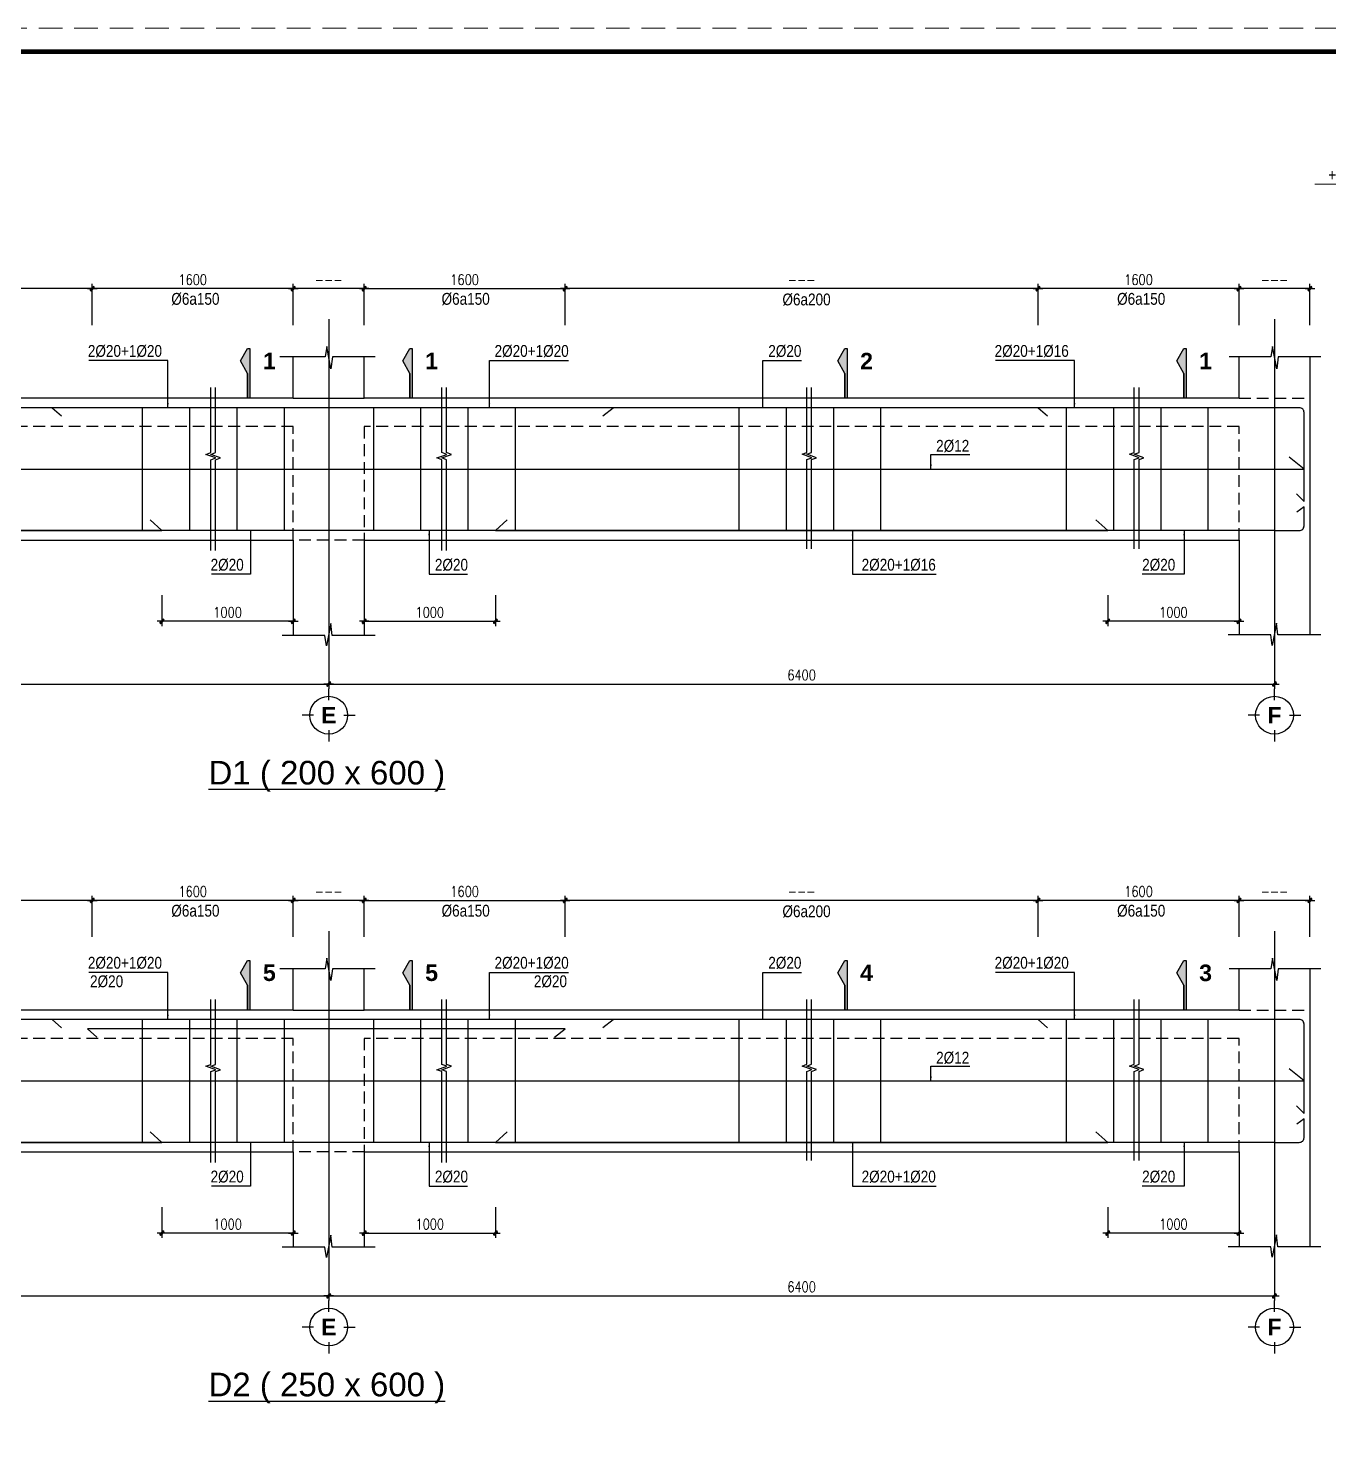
# Model space of a CAD drawing. Header units: millimetres. Extents: x 651127 to 1529722, y 768575 to 1021311.
# Drawn here: x 1468996 to 1496514, y 861241 to 890941 of the extents above; entities that cross this region are included whole.
import ezdxf
from ezdxf.enums import TextEntityAlignment as Align

# ---------------------------------------------------------------- set-up
doc = ezdxf.new("R2010")
doc.units = ezdxf.units.MM
doc.header["$LTSCALE"] = 1000
doc.header["$MEASUREMENT"] = 0
for name, pattern in [('CENTER2', [1.125, 0.75, -0.125, 0.125, -0.125]), ('DASHDOTX2', [2, 1, -0.5, 0, -0.5]), ('DASHED2', [0.375, 0.25, -0.125]), ('HIDDEN', [0.375, 0.25, -0.125]), ('HIDDEN2', [0.1875, 0.125, -0.0625])]:
    doc.linetypes.add(name, pattern=pattern)
doc.layers.get('DEFPOINTS').update_dxf_attribs({"color": 8, "lineweight": 9})
for name, color, linetype in [('1 TRUC', 8, 'DASHDOTX2'), ('CHU NN', 40, 'Continuous'), ('CHU VN', 7, 'Continuous'), ('COT DAI', 3, 'Continuous'), ('DUONG BAO', 7, 'Continuous'), ('KHUNG TEN', 7, 'Continuous'), ('KICH THUOC', 147, 'Continuous'), ('KY HIEU', 40, 'Continuous'), ('NET DUT', 143, 'HIDDEN2'), ('THEP DOC', 1, 'Continuous')]:
    doc.layers.add(name, color=color, linetype=linetype)
doc.layers.add('CHU-VN', color=7, linetype='Continuous', lineweight=5)
doc.styles.add('CHU 250', font='VNI-Helve-Condense.TTF')
doc.styles.add('CHU 350-HB', font='VNI-Helve-Bold.TTF')
doc.styles.add('CHU KT', font='romans.shx', dxfattribs={"width": 0.8})
doc.styles.add('Helve-Condense', font='VNI-Helve.TTF')
doc.styles.add('KEEC', font='VNI-Helve-Condense.TTF')
doc.styles.add('ROMANS', font='romans.shx', dxfattribs={"width": 0.8})
doc.dimstyles.new('20', dxfattribs={"dimscale": 100, "dimtxt": 2.2, "dimasz": 0.2, "dimexe": 1, "dimexo": 2, "dimgap": 0.8, "dimtad": 1, "dimdec": 0, "dimlfac": 0.2, "dimzin": 0, "dimdsep": 46, "dimtxsty": 'ROMANS', "dimblk": 'GACH1', "dimcen": 1, "dimdle": 1.5, "dimclrd": 147, "dimclre": 147, "dimclrt": 7, "dimadec": 0, "dimazin": 0, "dimtfac": 1, "dimtdec": 0, "dimtix": 1, "dimtmove": 2, "dimatfit": 3, "dimldrblk": 'DOT', "dimfxl": 1, "dimtolj": 1, "dimtzin": 0, "dimarcsym": 0})
doc.dimstyles.new('TL20', dxfattribs={"dimscale": 100, "dimtxt": 2.5, "dimasz": 1, "dimexe": 1, "dimexo": 1.5, "dimgap": 1, "dimtad": 1, "dimdec": 0, "dimlfac": 0.2, "dimzin": 0, "dimdsep": 46, "dimtxsty": 'CHU KT', "dimblk": 'ARCHTICK', "dimcen": 1.5, "dimdle": 1, "dimclrd": 256, "dimclre": 256, "dimclrt": 7, "dimadec": 0, "dimazin": 0, "dimtfac": 1, "dimtdec": 0, "dimtix": 1, "dimtmove": 2, "dimatfit": 3, "dimfxl": 1, "dimtolj": 1, "dimtzin": 0, "dimarcsym": 0})

# ---------------------------------------------------------------- blocks, each defined once
blk = doc.blocks.new('GACH1')
h = blk.add_hatch(color=256)
h.paths.add_polyline_path([(-1.1, 0), (1.1, 0), (2, 0.9, 1), (0.9, 2)])
h.paths.add_polyline_path([(-2, -0.9, 1), (-0.9, -2), (1.1, 0), (-1.1, 0)])
at = {"linetype": 'Continuous'}
h = blk.add_hatch(color=256, dxfattribs=at)
edge = h.paths.add_edge_path()
edge.add_line((-0.9, -2), (2, 0.9))
edge.add_arc((1.4, 1.4), 0.762, 315, 495)
edge.add_line((0.9, 2), (-2, -0.9))
edge.add_arc((-1.4, -1.4), 0.762, 135, 315)
for p, q in [((-5.1, 0), (5.1, 0)), ((0.9, 2), (-2, -0.9)), ((-0.9, -2), (2, 0.9))]:
    blk.add_line(p, q, dxfattribs=at)
for centre, start, end in [((1.4, 1.4), 315, 135), ((-1.4, -1.4), 135, 315)]:
    blk.add_arc(centre, 0.762, start, end, dxfattribs=at)
blk = doc.blocks.new('*D728')
at = {"layer": 'DEFPOINTS', "color": 0}
for p in [(1475356, 878236), (1456098, 878093), (1475356, 877064)]:
    blk.add_point(p, dxfattribs=at)
at = {"layer": 'KICH THUOC', "color": 147, "lineweight": -2}
for p, q in [((1475356, 878036), (1475356, 876964)), ((1456098, 877893), (1456098, 876964)), ((1456118, 877064), (1475336, 877064))]:
    blk.add_line(p, q, dxfattribs=at)
at = {"layer": 'KICH THUOC', "color": 147, "lineweight": -2, "xscale": 20, "yscale": 20, "zscale": 20, "rotation": 180}
blk.add_blockref('GACH1', (1456098, 877064), dxfattribs=at)
at = {"layer": 'KICH THUOC', "color": 147, "lineweight": -2, "xscale": 20, "yscale": 20, "zscale": 20}
blk.add_blockref('GACH1', (1475356, 877064), dxfattribs=at)
at = {"layer": 'KICH THUOC', "color": 7, "insert": (1465727, 877254), "char_height": 220, "attachment_point": 5, "style": 'ROMANS'}
blk.add_mtext('\\A1;6400', dxfattribs=at)
blk = doc.blocks.new('_Dot')
at = {"color": 0, "linetype": 'ByBlock', "lineweight": -2}
blk.add_line((-0.5, 0), (-1, 0), dxfattribs=at)
at = {"color": 0, "linetype": 'ByBlock', "const_width": 0.5}
blk.add_lwpolyline([(-0.25, 0, 1), (0.25, 0, 1)], format="xyb", close=True, dxfattribs=at)
blk = doc.blocks.new('*D729')
at = {"layer": 'DEFPOINTS', "color": 0}
for p in [(1474606, 885428), (1474606, 884458), (1476106, 884458)]:
    blk.add_point(p, dxfattribs=at)
at = {"layer": 'KICH THUOC', "color": 147, "lineweight": -2}
for p, q in [((1474606, 884658), (1474606, 885528)), ((1476086, 885428), (1474626, 885428)), ((1476106, 884658), (1476106, 885528))]:
    blk.add_line(p, q, dxfattribs=at)
at = {"layer": 'KICH THUOC', "color": 147, "lineweight": -2, "xscale": 20, "yscale": 20, "zscale": 20, "rotation": 180}
blk.add_blockref('GACH1', (1474606, 885428), dxfattribs=at)
at = {"layer": 'KICH THUOC', "color": 147, "lineweight": -2, "xscale": 20, "yscale": 20, "zscale": 20}
blk.add_blockref('GACH1', (1476106, 885428), dxfattribs=at)
at = {"layer": 'KICH THUOC', "color": 7, "insert": (1475356, 885618), "char_height": 220, "attachment_point": 5, "style": 'ROMANS'}
blk.add_mtext('\\A1;---', dxfattribs=at)
blk = doc.blocks.new('*D730')
at = {"layer": 'DEFPOINTS', "color": 0}
for p in [(1460402, 885428), (1470354, 884658), (1460402, 884458)]:
    blk.add_point(p, dxfattribs=at)
at = {"layer": 'KICH THUOC', "color": 147, "lineweight": -2}
for p, q in [((1460402, 884658), (1460402, 885528)), ((1470334, 885428), (1460422, 885428)), ((1470354, 884858), (1470354, 885528))]:
    blk.add_line(p, q, dxfattribs=at)
at = {"layer": 'KICH THUOC', "color": 147, "lineweight": -2, "xscale": 20, "yscale": 20, "zscale": 20, "rotation": 180}
blk.add_blockref('GACH1', (1460402, 885428), dxfattribs=at)
at = {"layer": 'KICH THUOC', "color": 147, "lineweight": -2, "xscale": 20, "yscale": 20, "zscale": 20}
blk.add_blockref('GACH1', (1470354, 885428), dxfattribs=at)
at = {"layer": 'KICH THUOC', "color": 7, "insert": (1465378, 885618), "char_height": 220, "attachment_point": 5, "style": 'ROMANS'}
blk.add_mtext('\\A1;---', dxfattribs=at)
blk = doc.blocks.new('TRUC')
for p, q in [((0, 320), (0, 560)), ((-320, 0), (-560, 0)), ((320, 0), (560, 0)), ((0, -320), (0, -560))]:
    blk.add_line(p, q)
blk.add_circle((0, 0), 400)
at = {"linetype": 'Continuous', "style": 'CHU 350-HB'}
blk.add_attdef('2', text='', height=350, dxfattribs=at).set_placement((0, 0), align=Align.MIDDLE_CENTER)
blk = doc.blocks.new('*D731')
at = {"layer": 'DEFPOINTS', "color": 0}
for p in [(1475356, 878236), (1495363, 878236), (1495363, 877064)]:
    blk.add_point(p, dxfattribs=at)
at = {"layer": 'KICH THUOC', "color": 147, "lineweight": -2}
for p, q in [((1475356, 878036), (1475356, 876964)), ((1495363, 878036), (1495363, 876964)), ((1475376, 877064), (1495343, 877064))]:
    blk.add_line(p, q, dxfattribs=at)
at = {"layer": 'KICH THUOC', "color": 147, "lineweight": -2, "xscale": 20, "yscale": 20, "zscale": 20, "rotation": 180}
blk.add_blockref('GACH1', (1475356, 877064), dxfattribs=at)
at = {"layer": 'KICH THUOC', "color": 147, "lineweight": -2, "xscale": 20, "yscale": 20, "zscale": 20}
blk.add_blockref('GACH1', (1495363, 877064), dxfattribs=at)
at = {"layer": 'KICH THUOC', "color": 7, "insert": (1485359, 877254), "char_height": 220, "attachment_point": 5, "style": 'ROMANS'}
blk.add_mtext('\\A1;6400', dxfattribs=at)
blk = doc.blocks.new('*D732')
at = {"layer": 'DEFPOINTS', "color": 0}
for p in [(1494613, 885428), (1494613, 884458), (1496113, 884458)]:
    blk.add_point(p, dxfattribs=at)
at = {"layer": 'KICH THUOC', "color": 147, "lineweight": -2}
for p, q in [((1494613, 884658), (1494613, 885528)), ((1496093, 885428), (1494633, 885428)), ((1496113, 884658), (1496113, 885528))]:
    blk.add_line(p, q, dxfattribs=at)
at = {"layer": 'KICH THUOC', "color": 147, "lineweight": -2, "xscale": 20, "yscale": 20, "zscale": 20, "rotation": 180}
blk.add_blockref('GACH1', (1494613, 885428), dxfattribs=at)
at = {"layer": 'KICH THUOC', "color": 147, "lineweight": -2, "xscale": 20, "yscale": 20, "zscale": 20}
blk.add_blockref('GACH1', (1496113, 885428), dxfattribs=at)
at = {"layer": 'KICH THUOC', "color": 7, "insert": (1495363, 885618), "char_height": 220, "attachment_point": 5, "style": 'ROMANS'}
blk.add_mtext('\\A1;---', dxfattribs=at)
blk = doc.blocks.new('_ARCHTICK')
at = {"color": 0, "linetype": 'ByBlock', "const_width": 0.3}
blk.add_lwpolyline([(-0.5, -0.5), (0.5, 0.5)], dxfattribs=at)
blk = doc.blocks.new('*D733')
at = {"layer": 'DEFPOINTS', "color": 0}
for p in [(1480358, 885428), (1480358, 884458), (1490361, 884458)]:
    blk.add_point(p, dxfattribs=at)
at = {"layer": 'KICH THUOC', "color": 147, "lineweight": -2}
for p, q in [((1480358, 884658), (1480358, 885528)), ((1490341, 885428), (1480378, 885428)), ((1490361, 884658), (1490361, 885528))]:
    blk.add_line(p, q, dxfattribs=at)
at = {"layer": 'KICH THUOC', "color": 147, "lineweight": -2, "xscale": 20, "yscale": 20, "zscale": 20, "rotation": 180}
blk.add_blockref('GACH1', (1480358, 885428), dxfattribs=at)
at = {"layer": 'KICH THUOC', "color": 147, "lineweight": -2, "xscale": 20, "yscale": 20, "zscale": 20}
blk.add_blockref('GACH1', (1490361, 885428), dxfattribs=at)
at = {"layer": 'KICH THUOC', "color": 7, "insert": (1485359, 885618), "char_height": 220, "attachment_point": 5, "style": 'ROMANS'}
blk.add_mtext('\\A1;---', dxfattribs=at)
blk = doc.blocks.new('*D734')
at = {"layer": 'DEFPOINTS', "color": 0}
for p in [(1480358, 885428), (1476106, 884458), (1480358, 884458)]:
    blk.add_point(p, dxfattribs=at)
at = {"layer": 'KICH THUOC', "color": 147, "lineweight": -2}
for p, q in [((1476106, 884658), (1476106, 885528)), ((1476126, 885428), (1480338, 885428)), ((1480358, 884658), (1480358, 885528))]:
    blk.add_line(p, q, dxfattribs=at)
at = {"layer": 'KICH THUOC', "color": 147, "lineweight": -2, "xscale": 20, "yscale": 20, "zscale": 20, "rotation": 180}
blk.add_blockref('GACH1', (1476106, 885428), dxfattribs=at)
at = {"layer": 'KICH THUOC', "color": 147, "lineweight": -2, "xscale": 20, "yscale": 20, "zscale": 20}
blk.add_blockref('GACH1', (1480358, 885428), dxfattribs=at)
at = {"layer": 'KICH THUOC', "color": 7, "insert": (1478232, 885618), "char_height": 220, "attachment_point": 5, "style": 'ROMANS'}
blk.add_mtext('\\A1;1600', dxfattribs=at)
blk = doc.blocks.new('*D735')
at = {"layer": 'DEFPOINTS', "color": 0}
for p in [(1490361, 885428), (1490361, 884458), (1494613, 884458)]:
    blk.add_point(p, dxfattribs=at)
at = {"layer": 'KICH THUOC', "color": 147, "lineweight": -2}
for p, q in [((1490361, 884658), (1490361, 885528)), ((1494593, 885428), (1490381, 885428)), ((1494613, 884658), (1494613, 885528))]:
    blk.add_line(p, q, dxfattribs=at)
at = {"layer": 'KICH THUOC', "color": 147, "lineweight": -2, "xscale": 20, "yscale": 20, "zscale": 20, "rotation": 180}
blk.add_blockref('GACH1', (1490361, 885428), dxfattribs=at)
at = {"layer": 'KICH THUOC', "color": 147, "lineweight": -2, "xscale": 20, "yscale": 20, "zscale": 20}
blk.add_blockref('GACH1', (1494613, 885428), dxfattribs=at)
at = {"layer": 'KICH THUOC', "color": 7, "insert": (1492487, 885618), "char_height": 220, "attachment_point": 5, "style": 'ROMANS'}
blk.add_mtext('\\A1;1600', dxfattribs=at)
blk = doc.blocks.new('*D736')
at = {"layer": 'DEFPOINTS', "color": 0}
for p in [(1476106, 879143), (1478883, 879143), (1478883, 878390)]:
    blk.add_point(p, dxfattribs=at)
at = {"layer": 'KICH THUOC', "color": 147, "lineweight": -2}
for p, q in [((1476106, 878943), (1476106, 878290)), ((1478883, 878943), (1478883, 878290)), ((1476126, 878390), (1478863, 878390))]:
    blk.add_line(p, q, dxfattribs=at)
at = {"layer": 'KICH THUOC', "color": 147, "lineweight": -2, "xscale": 20, "yscale": 20, "zscale": 20, "rotation": 180}
blk.add_blockref('GACH1', (1476106, 878390), dxfattribs=at)
at = {"layer": 'KICH THUOC', "color": 147, "lineweight": -2, "xscale": 20, "yscale": 20, "zscale": 20}
blk.add_blockref('GACH1', (1478883, 878390), dxfattribs=at)
at = {"layer": 'KICH THUOC', "color": 7, "insert": (1477494, 878580), "char_height": 220, "attachment_point": 5, "style": 'ROMANS'}
blk.add_mtext('\\A1;1000', dxfattribs=at)
blk = doc.blocks.new('*D737')
at = {"layer": 'DEFPOINTS', "color": 0}
for p in [(1491836, 879143), (1494613, 879143), (1491836, 878390)]:
    blk.add_point(p, dxfattribs=at)
at = {"layer": 'KICH THUOC', "color": 147, "lineweight": -2}
for p, q in [((1491836, 878943), (1491836, 878290)), ((1494613, 878943), (1494613, 878290)), ((1494593, 878390), (1491856, 878390))]:
    blk.add_line(p, q, dxfattribs=at)
at = {"layer": 'KICH THUOC', "color": 147, "lineweight": -2, "xscale": 20, "yscale": 20, "zscale": 20, "rotation": 180}
blk.add_blockref('GACH1', (1491836, 878390), dxfattribs=at)
at = {"layer": 'KICH THUOC', "color": 147, "lineweight": -2, "xscale": 20, "yscale": 20, "zscale": 20}
blk.add_blockref('GACH1', (1494613, 878390), dxfattribs=at)
at = {"layer": 'KICH THUOC', "color": 7, "insert": (1493225, 878580), "char_height": 220, "attachment_point": 5, "style": 'ROMANS'}
blk.add_mtext('\\A1;1000', dxfattribs=at)
blk = doc.blocks.new('*U726')
blk.add_hatch(color=256).paths.add_polyline_path([(-371, 181), (-636, 0), (-636, 181)])
for p, q in [((-636, 0), (-636, 631)), ((-1929, 281), (-371, 281)), ((-900, 181), (-636, 181)), ((-636, 0), (-900, 181)), ((-900, 0), (0, 0)), ((-371, 181), (-636, 181)), ((-636, 0), (-371, 181))]:
    blk.add_line(p, q)
at = {"linetype": 'CENTER2', "style": 'CHU 250'}
blk.add_attdef('CD', text='', height=250, dxfattribs=at).set_placement((-1699, 281), align=Align.BOTTOM_LEFT)
blk.add_attdef('%%P0.000', (771, 355), '', height=250, dxfattribs=at)
blk = doc.blocks.new('*U725')
blk.add_hatch(color=256).paths.add_polyline_path([(25, 1050), (-25, 1050), (-175, 788), (-25, 525), (-25, 0), (25, 0)])
blk.add_line((25, 1050), (25, 0))
blk.add_lwpolyline([(-25, 525), (-175, 788), (-25, 1050), (25, 1050), (25, 0), (-25, 0), (-25, 525), (-25, 0)])
at = {"style": 'CHU 350-HB', "flags": 8}
blk.add_attdef('04', text='', height=350, dxfattribs=at).set_placement((435, 788), align=Align.MIDDLE)
blk = doc.blocks.new('*D741')
at = {"layer": 'DEFPOINTS', "color": 0}
for p in [(1470354, 885428), (1470354, 884458), (1474606, 884458)]:
    blk.add_point(p, dxfattribs=at)
at = {"layer": 'KICH THUOC', "color": 147, "lineweight": -2}
for p, q in [((1470354, 884658), (1470354, 885528)), ((1474586, 885428), (1470374, 885428)), ((1474606, 884658), (1474606, 885528))]:
    blk.add_line(p, q, dxfattribs=at)
at = {"layer": 'KICH THUOC', "color": 147, "lineweight": -2, "xscale": 20, "yscale": 20, "zscale": 20, "rotation": 180}
blk.add_blockref('GACH1', (1470354, 885428), dxfattribs=at)
at = {"layer": 'KICH THUOC', "color": 147, "lineweight": -2, "xscale": 20, "yscale": 20, "zscale": 20}
blk.add_blockref('GACH1', (1474606, 885428), dxfattribs=at)
at = {"layer": 'KICH THUOC', "color": 7, "insert": (1472480, 885618), "char_height": 220, "attachment_point": 5, "style": 'ROMANS'}
blk.add_mtext('\\A1;1600', dxfattribs=at)
blk = doc.blocks.new('*D743')
at = {"layer": 'DEFPOINTS', "color": 0}
for p in [(1471829, 879143), (1474606, 879143), (1471829, 878390)]:
    blk.add_point(p, dxfattribs=at)
at = {"layer": 'KICH THUOC', "color": 147, "lineweight": -2}
for p, q in [((1471829, 878943), (1471829, 878290)), ((1474606, 878943), (1474606, 878290)), ((1474586, 878390), (1471849, 878390))]:
    blk.add_line(p, q, dxfattribs=at)
at = {"layer": 'KICH THUOC', "color": 147, "lineweight": -2, "xscale": 20, "yscale": 20, "zscale": 20, "rotation": 180}
blk.add_blockref('GACH1', (1471829, 878390), dxfattribs=at)
at = {"layer": 'KICH THUOC', "color": 147, "lineweight": -2, "xscale": 20, "yscale": 20, "zscale": 20}
blk.add_blockref('GACH1', (1474606, 878390), dxfattribs=at)
at = {"layer": 'KICH THUOC', "color": 7, "insert": (1473217, 878580), "char_height": 220, "attachment_point": 5, "style": 'ROMANS'}
blk.add_mtext('\\A1;1000', dxfattribs=at)
blk = doc.blocks.new('*D747')
at = {"layer": 'DEFPOINTS', "color": 0}
for p in [(1475356, 865292), (1456098, 865149), (1475356, 864120)]:
    blk.add_point(p, dxfattribs=at)
at = {"layer": 'KICH THUOC', "color": 147, "lineweight": -2}
for p, q in [((1456098, 864949), (1456098, 864020)), ((1475356, 865092), (1475356, 864020)), ((1456118, 864120), (1475336, 864120))]:
    blk.add_line(p, q, dxfattribs=at)
at = {"layer": 'KICH THUOC', "color": 147, "lineweight": -2, "xscale": 20, "yscale": 20, "zscale": 20, "rotation": 180}
blk.add_blockref('GACH1', (1456098, 864120), dxfattribs=at)
at = {"layer": 'KICH THUOC', "color": 147, "lineweight": -2, "xscale": 20, "yscale": 20, "zscale": 20}
blk.add_blockref('GACH1', (1475356, 864120), dxfattribs=at)
at = {"layer": 'KICH THUOC', "color": 7, "insert": (1465727, 864310), "char_height": 220, "attachment_point": 5, "style": 'ROMANS'}
blk.add_mtext('\\A1;6400', dxfattribs=at)
blk = doc.blocks.new('*D748')
at = {"layer": 'DEFPOINTS', "color": 0}
for p in [(1474606, 872484), (1474606, 871514), (1476106, 871514)]:
    blk.add_point(p, dxfattribs=at)
at = {"layer": 'KICH THUOC', "color": 147, "lineweight": -2}
for p, q in [((1474606, 871714), (1474606, 872584)), ((1476086, 872484), (1474626, 872484)), ((1476106, 871714), (1476106, 872584))]:
    blk.add_line(p, q, dxfattribs=at)
at = {"layer": 'KICH THUOC', "color": 147, "lineweight": -2, "xscale": 20, "yscale": 20, "zscale": 20, "rotation": 180}
blk.add_blockref('GACH1', (1474606, 872484), dxfattribs=at)
at = {"layer": 'KICH THUOC', "color": 147, "lineweight": -2, "xscale": 20, "yscale": 20, "zscale": 20}
blk.add_blockref('GACH1', (1476106, 872484), dxfattribs=at)
at = {"layer": 'KICH THUOC', "color": 7, "insert": (1475356, 872674), "char_height": 220, "attachment_point": 5, "style": 'ROMANS'}
blk.add_mtext('\\A1;---', dxfattribs=at)
blk = doc.blocks.new('*D749')
at = {"layer": 'DEFPOINTS', "color": 0}
for p in [(1460402, 872484), (1470354, 871714), (1460402, 871514)]:
    blk.add_point(p, dxfattribs=at)
at = {"layer": 'KICH THUOC', "color": 147, "lineweight": -2}
for p, q in [((1460402, 871714), (1460402, 872584)), ((1470334, 872484), (1460422, 872484)), ((1470354, 871914), (1470354, 872584))]:
    blk.add_line(p, q, dxfattribs=at)
at = {"layer": 'KICH THUOC', "color": 147, "lineweight": -2, "xscale": 20, "yscale": 20, "zscale": 20, "rotation": 180}
blk.add_blockref('GACH1', (1460402, 872484), dxfattribs=at)
at = {"layer": 'KICH THUOC', "color": 147, "lineweight": -2, "xscale": 20, "yscale": 20, "zscale": 20}
blk.add_blockref('GACH1', (1470354, 872484), dxfattribs=at)
at = {"layer": 'KICH THUOC', "color": 7, "insert": (1465378, 872674), "char_height": 220, "attachment_point": 5, "style": 'ROMANS'}
blk.add_mtext('\\A1;---', dxfattribs=at)
blk = doc.blocks.new('*D750')
at = {"layer": 'DEFPOINTS', "color": 0}
for p in [(1475356, 865292), (1495363, 865292), (1495363, 864120)]:
    blk.add_point(p, dxfattribs=at)
at = {"layer": 'KICH THUOC', "color": 147, "lineweight": -2}
for p, q in [((1475356, 865092), (1475356, 864020)), ((1495363, 865092), (1495363, 864020)), ((1475376, 864120), (1495343, 864120))]:
    blk.add_line(p, q, dxfattribs=at)
at = {"layer": 'KICH THUOC', "color": 147, "lineweight": -2, "xscale": 20, "yscale": 20, "zscale": 20, "rotation": 180}
blk.add_blockref('GACH1', (1475356, 864120), dxfattribs=at)
at = {"layer": 'KICH THUOC', "color": 147, "lineweight": -2, "xscale": 20, "yscale": 20, "zscale": 20}
blk.add_blockref('GACH1', (1495363, 864120), dxfattribs=at)
at = {"layer": 'KICH THUOC', "color": 7, "insert": (1485359, 864310), "char_height": 220, "attachment_point": 5, "style": 'ROMANS'}
blk.add_mtext('\\A1;6400', dxfattribs=at)
blk = doc.blocks.new('*D751')
at = {"layer": 'DEFPOINTS', "color": 0}
for p in [(1494613, 872484), (1494613, 871514), (1496113, 871514)]:
    blk.add_point(p, dxfattribs=at)
at = {"layer": 'KICH THUOC', "color": 147, "lineweight": -2}
for p, q in [((1494613, 871714), (1494613, 872584)), ((1496093, 872484), (1494633, 872484)), ((1496113, 871714), (1496113, 872584))]:
    blk.add_line(p, q, dxfattribs=at)
at = {"layer": 'KICH THUOC', "color": 147, "lineweight": -2, "xscale": 20, "yscale": 20, "zscale": 20, "rotation": 180}
blk.add_blockref('GACH1', (1494613, 872484), dxfattribs=at)
at = {"layer": 'KICH THUOC', "color": 147, "lineweight": -2, "xscale": 20, "yscale": 20, "zscale": 20}
blk.add_blockref('GACH1', (1496113, 872484), dxfattribs=at)
at = {"layer": 'KICH THUOC', "color": 7, "insert": (1495363, 872674), "char_height": 220, "attachment_point": 5, "style": 'ROMANS'}
blk.add_mtext('\\A1;---', dxfattribs=at)
blk = doc.blocks.new('*D752')
at = {"layer": 'DEFPOINTS', "color": 0}
for p in [(1480358, 872484), (1480358, 871514), (1490361, 871514)]:
    blk.add_point(p, dxfattribs=at)
at = {"layer": 'KICH THUOC', "color": 147, "lineweight": -2}
for p, q in [((1480358, 871714), (1480358, 872584)), ((1490341, 872484), (1480378, 872484)), ((1490361, 871714), (1490361, 872584))]:
    blk.add_line(p, q, dxfattribs=at)
at = {"layer": 'KICH THUOC', "color": 147, "lineweight": -2, "xscale": 20, "yscale": 20, "zscale": 20, "rotation": 180}
blk.add_blockref('GACH1', (1480358, 872484), dxfattribs=at)
at = {"layer": 'KICH THUOC', "color": 147, "lineweight": -2, "xscale": 20, "yscale": 20, "zscale": 20}
blk.add_blockref('GACH1', (1490361, 872484), dxfattribs=at)
at = {"layer": 'KICH THUOC', "color": 7, "insert": (1485359, 872674), "char_height": 220, "attachment_point": 5, "style": 'ROMANS'}
blk.add_mtext('\\A1;---', dxfattribs=at)
blk = doc.blocks.new('*D753')
at = {"layer": 'DEFPOINTS', "color": 0}
for p in [(1480358, 872484), (1476106, 871514), (1480358, 871514)]:
    blk.add_point(p, dxfattribs=at)
at = {"layer": 'KICH THUOC', "color": 147, "lineweight": -2}
for p, q in [((1476106, 871714), (1476106, 872584)), ((1476126, 872484), (1480338, 872484)), ((1480358, 871714), (1480358, 872584))]:
    blk.add_line(p, q, dxfattribs=at)
at = {"layer": 'KICH THUOC', "color": 147, "lineweight": -2, "xscale": 20, "yscale": 20, "zscale": 20, "rotation": 180}
blk.add_blockref('GACH1', (1476106, 872484), dxfattribs=at)
at = {"layer": 'KICH THUOC', "color": 147, "lineweight": -2, "xscale": 20, "yscale": 20, "zscale": 20}
blk.add_blockref('GACH1', (1480358, 872484), dxfattribs=at)
at = {"layer": 'KICH THUOC', "color": 7, "insert": (1478232, 872674), "char_height": 220, "attachment_point": 5, "style": 'ROMANS'}
blk.add_mtext('\\A1;1600', dxfattribs=at)
blk = doc.blocks.new('*D754')
at = {"layer": 'DEFPOINTS', "color": 0}
for p in [(1490361, 872484), (1490361, 871514), (1494613, 871514)]:
    blk.add_point(p, dxfattribs=at)
at = {"layer": 'KICH THUOC', "color": 147, "lineweight": -2}
for p, q in [((1490361, 871714), (1490361, 872584)), ((1494593, 872484), (1490381, 872484)), ((1494613, 871714), (1494613, 872584))]:
    blk.add_line(p, q, dxfattribs=at)
at = {"layer": 'KICH THUOC', "color": 147, "lineweight": -2, "xscale": 20, "yscale": 20, "zscale": 20, "rotation": 180}
blk.add_blockref('GACH1', (1490361, 872484), dxfattribs=at)
at = {"layer": 'KICH THUOC', "color": 147, "lineweight": -2, "xscale": 20, "yscale": 20, "zscale": 20}
blk.add_blockref('GACH1', (1494613, 872484), dxfattribs=at)
at = {"layer": 'KICH THUOC', "color": 7, "insert": (1492487, 872674), "char_height": 220, "attachment_point": 5, "style": 'ROMANS'}
blk.add_mtext('\\A1;1600', dxfattribs=at)
blk = doc.blocks.new('*D755')
at = {"layer": 'DEFPOINTS', "color": 0}
for p in [(1476106, 866199), (1478883, 866199), (1478883, 865446)]:
    blk.add_point(p, dxfattribs=at)
at = {"layer": 'KICH THUOC', "color": 147, "lineweight": -2}
for p, q in [((1476106, 865999), (1476106, 865346)), ((1478883, 865999), (1478883, 865346)), ((1476126, 865446), (1478863, 865446))]:
    blk.add_line(p, q, dxfattribs=at)
at = {"layer": 'KICH THUOC', "color": 147, "lineweight": -2, "xscale": 20, "yscale": 20, "zscale": 20, "rotation": 180}
blk.add_blockref('GACH1', (1476106, 865446), dxfattribs=at)
at = {"layer": 'KICH THUOC', "color": 147, "lineweight": -2, "xscale": 20, "yscale": 20, "zscale": 20}
blk.add_blockref('GACH1', (1478883, 865446), dxfattribs=at)
at = {"layer": 'KICH THUOC', "color": 7, "insert": (1477494, 865636), "char_height": 220, "attachment_point": 5, "style": 'ROMANS'}
blk.add_mtext('\\A1;1000', dxfattribs=at)
blk = doc.blocks.new('*D756')
at = {"layer": 'DEFPOINTS', "color": 0}
for p in [(1491836, 866199), (1494613, 866199), (1491836, 865446)]:
    blk.add_point(p, dxfattribs=at)
at = {"layer": 'KICH THUOC', "color": 147, "lineweight": -2}
for p, q in [((1491836, 865999), (1491836, 865346)), ((1494613, 865999), (1494613, 865346)), ((1494593, 865446), (1491856, 865446))]:
    blk.add_line(p, q, dxfattribs=at)
at = {"layer": 'KICH THUOC', "color": 147, "lineweight": -2, "xscale": 20, "yscale": 20, "zscale": 20, "rotation": 180}
blk.add_blockref('GACH1', (1491836, 865446), dxfattribs=at)
at = {"layer": 'KICH THUOC', "color": 147, "lineweight": -2, "xscale": 20, "yscale": 20, "zscale": 20}
blk.add_blockref('GACH1', (1494613, 865446), dxfattribs=at)
at = {"layer": 'KICH THUOC', "color": 7, "insert": (1493225, 865636), "char_height": 220, "attachment_point": 5, "style": 'ROMANS'}
blk.add_mtext('\\A1;1000', dxfattribs=at)
blk = doc.blocks.new('*D757')
at = {"layer": 'DEFPOINTS', "color": 0}
for p in [(1470354, 872484), (1470354, 871514), (1474606, 871514)]:
    blk.add_point(p, dxfattribs=at)
at = {"layer": 'KICH THUOC', "color": 147, "lineweight": -2}
for p, q in [((1470354, 871714), (1470354, 872584)), ((1474586, 872484), (1470374, 872484)), ((1474606, 871714), (1474606, 872584))]:
    blk.add_line(p, q, dxfattribs=at)
at = {"layer": 'KICH THUOC', "color": 147, "lineweight": -2, "xscale": 20, "yscale": 20, "zscale": 20, "rotation": 180}
blk.add_blockref('GACH1', (1470354, 872484), dxfattribs=at)
at = {"layer": 'KICH THUOC', "color": 147, "lineweight": -2, "xscale": 20, "yscale": 20, "zscale": 20}
blk.add_blockref('GACH1', (1474606, 872484), dxfattribs=at)
at = {"layer": 'KICH THUOC', "color": 7, "insert": (1472480, 872674), "char_height": 220, "attachment_point": 5, "style": 'ROMANS'}
blk.add_mtext('\\A1;1600', dxfattribs=at)
blk = doc.blocks.new('*D759')
at = {"layer": 'DEFPOINTS', "color": 0}
for p in [(1471829, 866199), (1474606, 866199), (1471829, 865446)]:
    blk.add_point(p, dxfattribs=at)
at = {"layer": 'KICH THUOC', "color": 147, "lineweight": -2}
for p, q in [((1471829, 865999), (1471829, 865346)), ((1474606, 865999), (1474606, 865346)), ((1474586, 865446), (1471849, 865446))]:
    blk.add_line(p, q, dxfattribs=at)
at = {"layer": 'KICH THUOC', "color": 147, "lineweight": -2, "xscale": 20, "yscale": 20, "zscale": 20, "rotation": 180}
blk.add_blockref('GACH1', (1471829, 865446), dxfattribs=at)
at = {"layer": 'KICH THUOC', "color": 147, "lineweight": -2, "xscale": 20, "yscale": 20, "zscale": 20}
blk.add_blockref('GACH1', (1474606, 865446), dxfattribs=at)
at = {"layer": 'KICH THUOC', "color": 7, "insert": (1473217, 865636), "char_height": 220, "attachment_point": 5, "style": 'ROMANS'}
blk.add_mtext('\\A1;1000', dxfattribs=at)

msp = doc.modelspace()

# ---------------------------------------------------------------- linework, layer by layer
at = {"layer": '1 TRUC', "ltscale": 20}
for p, q in [((1475355.7, 884781.3), (1475355.7, 877913.2)), ((1495363.3, 884781.3), (1495363.3, 877922.4)), ((1475355.7, 871837.2), (1475355.7, 864969.2)), ((1495363.3, 871837.2), (1495363.3, 864978.3))]:
    msp.add_line(p, q, dxfattribs=at)
at = {"layer": 'COT DAI', "ltscale": 100}
for p, q in [((1471411.1, 882910.1), (1471411.1, 880310.1)), ((1472411.1, 882910.1), (1472411.1, 880310.1)), ((1473411.1, 882910.1), (1473411.1, 880310.1)), ((1474411.1, 882910.1), (1474411.1, 880310.1)), ((1476300.2, 882910.1), (1476300.2, 880310.1)), ((1477300.2, 882910.1), (1477300.2, 880310.1)), ((1478300.2, 882910.1), (1478300.2, 880310.1)), ((1479300.2, 882910.1), (1479300.2, 880310.1)), ((1484031, 882910.1), (1484031, 880310.1)), ((1485031, 882910.1), (1485031, 880310.1)), ((1486031, 882910.1), (1486031, 880310.1)), ((1487031, 882910.1), (1487031, 880310.1)), ((1490955.7, 882910.1), (1490955.7, 880310.1)), ((1491955.7, 882910.1), (1491955.7, 880310.1)), ((1492955.7, 882910.1), (1492955.7, 880310.1)), ((1493955.7, 882910.1), (1493955.7, 880310.1)), ((1471411.1, 869966.1), (1471411.1, 867366.1)), ((1472411.1, 869966.1), (1472411.1, 867366.1)), ((1473411.1, 869966.1), (1473411.1, 867366.1)), ((1474411.1, 869966.1), (1474411.1, 867366.1)), ((1476300.2, 869966.1), (1476300.2, 867366.1)), ((1477300.2, 869966.1), (1477300.2, 867366.1)), ((1478300.2, 869966.1), (1478300.2, 867366.1)), ((1479300.2, 869966.1), (1479300.2, 867366.1)), ((1484031, 869966.1), (1484031, 867366.1)), ((1485031, 869966.1), (1485031, 867366.1)), ((1486031, 869966.1), (1486031, 867366.1)), ((1487031, 869966.1), (1487031, 867366.1)), ((1490955.7, 869966.1), (1490955.7, 867366.1)), ((1491955.7, 869966.1), (1491955.7, 867366.1)), ((1492955.7, 869966.1), (1492955.7, 867366.1)), ((1493955.7, 869966.1), (1493955.7, 867366.1))]:
    msp.add_line(p, q, dxfattribs=at)
at = {"layer": 'DEFPOINTS', "linetype": 'HIDDEN', "ltscale": 2}
msp.add_lwpolyline([(1445622.3, 831540.9), (1529722.3, 831540.9), (1529722.3, 890940.9), (1445622.3, 890940.9)], close=True, dxfattribs=at)
at = {"layer": 'DUONG BAO', "ltscale": 0.9}
for p, q in [((1474605.7, 883110.1), (1474605.7, 883984.5)), ((1476105.7, 883110.1), (1476105.7, 883984.5)), ((1494613.3, 883110.1), (1494613.3, 883984.5)), ((1496116.1, 878102.2), (1496116.1, 883984.5)), ((1474605.7, 883110.1), (1456098.1, 883110.1)), ((1494613.3, 883110.1), (1476105.7, 883110.1)), ((1456098.1, 880110.1), (1474605.7, 880110.1)), ((1474605.7, 880110.1), (1474605.7, 878093)), ((1476105.7, 880110.1), (1476105.7, 878093)), ((1476105.7, 880110.1), (1494613.3, 880110.1)), ((1494613.3, 880110.1), (1494613.3, 878102.2)), ((1474605.7, 870166.1), (1474605.7, 871040.4)), ((1476105.7, 870166.1), (1476105.7, 871040.4)), ((1494613.3, 870166.1), (1494613.3, 871040.4)), ((1496116.1, 865158.2), (1496116.1, 871040.4)), ((1474605.7, 870166.1), (1456098.1, 870166.1)), ((1494613.3, 870166.1), (1476105.7, 870166.1)), ((1456098.1, 867166.1), (1474605.7, 867166.1)), ((1474605.7, 867166.1), (1474605.7, 865149)), ((1476105.7, 867166.1), (1476105.7, 865149)), ((1476105.7, 867166.1), (1494613.3, 867166.1)), ((1494613.3, 867166.1), (1494613.3, 865158.2))]:
    msp.add_line(p, q, dxfattribs=at)
at = {"layer": 'KHUNG TEN', "const_width": 100}
msp.add_lwpolyline([(1447622.3, 832040.9), (1529222.3, 832040.9), (1529222.3, 890440.9), (1447622.3, 890440.9)], close=True, dxfattribs=at)
at = {"layer": 'KICH THUOC'}
for points in [[(1476336.9, 883984.5), (1475432.8, 883984.5), (1475403.4, 883732.1), (1475314.3, 884205.3), (1475281.2, 883984.5), (1474321.4, 883984.5)], [(1496344.5, 883984.5), (1495440.4, 883984.5), (1495411, 883732.1), (1495321.9, 884205.3), (1495288.8, 883984.5), (1494407.2, 883984.5)], [(1472862.1, 879887.3), (1472862.1, 881808.3), (1472965.1, 881845.8), (1472759, 881920.8), (1472862.1, 881958.3), (1472862.1, 883334.7)], [(1472962.1, 879887.3), (1472962.1, 881808.3), (1473065.1, 881845.8), (1472859, 881920.8), (1472962.1, 881958.3), (1472962.1, 883334.7)], [(1477749.3, 879887.3), (1477749.3, 881808.3), (1477646.3, 881845.8), (1477852.3, 881920.8), (1477749.3, 881958.3), (1477749.3, 883334.7)], [(1477849.3, 879887.3), (1477849.3, 881808.3), (1477746.3, 881845.8), (1477952.3, 881920.8), (1477849.3, 881958.3), (1477849.3, 883334.7)], [(1485472.1, 879923.8), (1485472.1, 881812.2), (1485575.2, 881849.7), (1485369.1, 881924.7), (1485472.1, 881962.2), (1485472.1, 883334.7)], [(1485572.1, 879923.8), (1485572.1, 881812.2), (1485675.2, 881849.7), (1485469.1, 881924.7), (1485572.1, 881962.2), (1485572.1, 883334.7)], [(1492396.9, 879923.8), (1492396.9, 881812.2), (1492499.9, 881849.7), (1492293.8, 881924.7), (1492396.9, 881962.2), (1492396.9, 883334.7)], [(1492496.9, 879923.8), (1492496.9, 881812.2), (1492599.9, 881849.7), (1492393.8, 881924.7), (1492496.9, 881962.2), (1492496.9, 883334.7)], [(1476336.9, 878093), (1475427.4, 878093), (1475398, 878345.4), (1475308.9, 877872.2), (1475275.8, 878093), (1474374.1, 878093)], [(1496344.5, 878102.2), (1495435, 878102.2), (1495405.6, 878354.5), (1495316.5, 877881.4), (1495283.4, 878102.2), (1494381.7, 878102.2)], [(1476336.9, 871040.4), (1475432.8, 871040.4), (1475403.4, 870788.1), (1475314.3, 871261.2), (1475281.2, 871040.4), (1474321.4, 871040.4)], [(1496344.5, 871040.4), (1495440.4, 871040.4), (1495411, 870788.1), (1495321.9, 871261.2), (1495288.8, 871040.4), (1494407.2, 871040.4)], [(1472862.1, 866943.2), (1472862.1, 868864.2), (1472965.1, 868901.7), (1472759, 868976.7), (1472862.1, 869014.2), (1472862.1, 870390.7)], [(1472962.1, 866943.2), (1472962.1, 868864.2), (1473065.1, 868901.7), (1472859, 868976.7), (1472962.1, 869014.2), (1472962.1, 870390.7)], [(1477749.3, 866943.2), (1477749.3, 868864.2), (1477646.3, 868901.7), (1477852.3, 868976.7), (1477749.3, 869014.2), (1477749.3, 870390.7)], [(1477849.3, 866943.2), (1477849.3, 868864.2), (1477746.3, 868901.7), (1477952.3, 868976.7), (1477849.3, 869014.2), (1477849.3, 870390.7)], [(1485472.1, 866979.8), (1485472.1, 868868.1), (1485575.2, 868905.6), (1485369.1, 868980.6), (1485472.1, 869018.1), (1485472.1, 870390.7)], [(1485572.1, 866979.8), (1485572.1, 868868.1), (1485675.2, 868905.6), (1485469.1, 868980.6), (1485572.1, 869018.1), (1485572.1, 870390.7)], [(1492396.9, 866979.8), (1492396.9, 868868.1), (1492499.9, 868905.6), (1492293.8, 868980.6), (1492396.9, 869018.1), (1492396.9, 870390.7)], [(1492496.9, 866979.8), (1492496.9, 868868.1), (1492599.9, 868905.6), (1492393.8, 868980.6), (1492496.9, 869018.1), (1492496.9, 870390.7)], [(1476336.9, 865149), (1475427.4, 865149), (1475398, 865401.3), (1475308.9, 864928.2), (1475275.8, 865149), (1474374.1, 865149)], [(1496344.5, 865158.2), (1495435, 865158.2), (1495405.6, 865410.5), (1495316.5, 864937.4), (1495283.4, 865158.2), (1494381.7, 865158.2)]]:
    msp.add_lwpolyline(points, dxfattribs=at)
at = {"layer": 'NET DUT', "linetype": 'DASHED2', "ltscale": 1500}
for p, q in [((1474605.7, 883110.1), (1475355.7, 883110.1)), ((1475355.7, 883110.1), (1476105.7, 883110.1)), ((1474605.7, 870166.1), (1475355.7, 870166.1)), ((1475355.7, 870166.1), (1476105.7, 870166.1))]:
    msp.add_line(p, q, dxfattribs=at)
at = {"layer": 'NET DUT', "linetype": 'DASHED2'}
for p, q in [((1494613.3, 883110.1), (1496116.1, 883110.1)), ((1494613.3, 870166.1), (1496116.1, 870166.1))]:
    msp.add_line(p, q, dxfattribs=at)
for points in [[(1475355.7, 880110.1), (1474605.7, 880110.1), (1474605.7, 882510.1), (1456098.1, 882510.1)], [(1476105.7, 882510.1), (1476105.7, 880110.1), (1475355.7, 880110.1)], [(1494613.3, 880110.1), (1494613.3, 882510.1), (1476105.7, 882510.1)], [(1475355.7, 867166.1), (1474605.7, 867166.1), (1474605.7, 869566.1), (1456098.1, 869566.1)], [(1476105.7, 869566.1), (1476105.7, 867166.1), (1475355.7, 867166.1)], [(1494613.3, 867166.1), (1494613.3, 869566.1), (1476105.7, 869566.1)]]:
    msp.add_lwpolyline(points, dxfattribs=at)
at = {"layer": 'THEP DOC', "ltscale": 100}
for points in [[(1475355.7, 882910.1), (1455348.1, 882910.1)], [(1481153.5, 882738.2), (1481375.9, 882910.1), (1469505.3, 882910.1), (1469705.9, 882734.5)], [(1495363.3, 882910.1), (1475355.7, 882910.1)], [(1494026.5, 882910.1), (1490361.4, 882910.1), (1490561.9, 882734.5)], [(1495363.3, 881610.1), (1495988.4, 881610.1), (1495671.7, 881866.3)], [(1455022.2, 881773.1), (1454795.4, 881610.1), (1475355.7, 881610.1)], [(1475355.7, 881610.1), (1495363.3, 881610.1)], [(1475355.7, 880310.1), (1455348.1, 880310.1)], [(1459125.9, 880534.9), (1458875.3, 880310.1), (1471828.5, 880310.1), (1471577.9, 880534.9)], [(1495363.3, 880310.1), (1475355.7, 880310.1)], [(1479133.5, 880534.9), (1478882.8, 880310.1), (1491836.1, 880310.1), (1491585.4, 880534.9)], [(1475355.7, 869966.1), (1450873.8, 869966.1)], [(1481153.5, 869794.2), (1481375.9, 869966.1), (1469505.3, 869966.1), (1469705.9, 869790.5)], [(1495363.3, 869966.1), (1475355.7, 869966.1)], [(1494026.5, 869966.1), (1490361.4, 869966.1), (1490561.9, 869790.5)], [(1480135.1, 869594.2), (1480357.6, 869766.1), (1470253.5, 869766.1), (1470454.1, 869590.5)], [(1455022.2, 868829.1), (1454795.4, 868666.1), (1475355.7, 868666.1)], [(1495363.3, 868666.1), (1495988.4, 868666.1), (1495671.7, 868922.3)], [(1475355.7, 868666.1), (1495363.3, 868666.1)], [(1459125.9, 867590.8), (1458875.3, 867366.1), (1471828.5, 867366.1), (1471577.9, 867590.8)], [(1479133.5, 867590.8), (1478882.8, 867366.1), (1491836.1, 867366.1), (1491585.4, 867590.8)], [(1475355.7, 867366.1), (1455348.1, 867366.1)], [(1495363.3, 867366.1), (1475355.7, 867366.1)]]:
    msp.add_lwpolyline(points, dxfattribs=at)
for points in [[(1495825.3, 881087.2), (1495988.4, 880921.9), (1495988.4, 882810.1, 0.4142136), (1495888.4, 882910.1), (1495363.3, 882910.1)], [(1495363.3, 880310.1), (1495888.4, 880310.1, 0.4142136), (1495988.4, 880410.1), (1495988.4, 880810.1), (1495839, 880698.8)], [(1495825.3, 868143.2), (1495988.4, 867977.9), (1495988.4, 869866.1, 0.4142136), (1495888.4, 869966.1), (1495363.3, 869966.1)], [(1495363.3, 867366.1), (1495888.4, 867366.1, 0.4142136), (1495988.4, 867466.1), (1495988.4, 867866.1), (1495839, 867754.8)]]:
    msp.add_lwpolyline(points, format="xyb", dxfattribs=at)

# ---------------------------------------------------------------- block references
at = {"layer": 'CHU NN', "linetype": 'CENTER2'}
ref = msp.add_blockref('*U725', (1473665.4, 883110.1), dxfattribs=at)
ref.add_attrib('04', '1', dxfattribs={"layer": '0', "height": 350, "style": 'CHU 350-HB'}).set_placement((1474100.7, 883897.6), align=Align.MIDDLE)
ref = msp.add_blockref('*U725', (1477097.9, 883110.1), dxfattribs=at)
ref.add_attrib('04', '1', dxfattribs={"layer": '0', "height": 350, "style": 'CHU 350-HB'}).set_placement((1477533.2, 883897.6), align=Align.MIDDLE)
ref = msp.add_blockref('*U725', (1486298, 883110.1), dxfattribs=at)
ref.add_attrib('04', '2', dxfattribs={"layer": '0', "height": 350, "style": 'CHU 350-HB'}).set_placement((1486733.3, 883897.6), align=Align.MIDDLE)
ref = msp.add_blockref('*U725', (1493470.4, 883110.1), dxfattribs=at)
ref.add_attrib('04', '1', dxfattribs={"layer": '0', "height": 350, "style": 'CHU 350-HB'}).set_placement((1493905.7, 883897.6), align=Align.MIDDLE)
ref = msp.add_blockref('*U725', (1473665.4, 870166.1), dxfattribs=at)
ref.add_attrib('04', '5', dxfattribs={"layer": '0', "height": 350, "style": 'CHU 350-HB'}).set_placement((1474100.7, 870953.6), align=Align.MIDDLE)
ref = msp.add_blockref('*U725', (1477097.9, 870166.1), dxfattribs=at)
ref.add_attrib('04', '5', dxfattribs={"layer": '0', "height": 350, "style": 'CHU 350-HB'}).set_placement((1477533.2, 870953.6), align=Align.MIDDLE)
ref = msp.add_blockref('*U725', (1486298, 870166.1), dxfattribs=at)
ref.add_attrib('04', '4', dxfattribs={"layer": '0', "height": 350, "style": 'CHU 350-HB'}).set_placement((1486733.3, 870953.6), align=Align.MIDDLE)
ref = msp.add_blockref('*U725', (1493470.4, 870166.1), dxfattribs=at)
ref.add_attrib('04', '3', dxfattribs={"layer": '0', "height": 350, "style": 'CHU 350-HB'}).set_placement((1493905.7, 870953.6), align=Align.MIDDLE)
at = {"layer": 'CHU-VN', "linetype": 'CENTER2'}
ref = msp.add_blockref('*U726', (1498146.2, 887354.9), dxfattribs=at)
ref.add_attrib('CD', '+5.200', dxfattribs={"layer": '0', "linetype": 'CENTER2', "height": 250, "style": 'CHU 250'}).set_placement((1496501.3, 887635.7), align=Align.BOTTOM_LEFT)
at = {"layer": 'KY HIEU', "linetype": 'CENTER2'}
for p, values in [((1475355.7, 876404.2), {'2': 'E'}), ((1495363.3, 876404.2), {'2': 'F'}), ((1475355.7, 863460.2), {'2': 'E'}), ((1495363.3, 863460.2), {'2': 'F'})]:
    msp.add_blockref('TRUC', p, dxfattribs=at).add_auto_attribs(values)

# ---------------------------------------------------------------- texts
at = {"layer": 'CHU VN', "style": 'KEEC'}
for s, p in [('Þ6a150', (1472535.7, 885087.2)), ('Þ6a150', (1478253.1, 885087.2)), ('Þ6a200', (1485463.8, 885074.6)), ('Þ6a150', (1492543.2, 885087.2)), ('Þ6a150', (1472535.7, 872143.1)), ('Þ6a150', (1478253.1, 872143.1)), ('Þ6a200', (1485463.8, 872130.5)), ('Þ6a150', (1492543.2, 872143.1))]:
    msp.add_text(s, height=250, dxfattribs=at).set_placement(p, align=Align.CENTER)
for s, p in [('2Þ20+1Þ20', (1470260.7, 883985.2)), ('2Þ20+1Þ20', (1478864.6, 883985.2)), ('2Þ20', (1484654.8, 883985.2)), ('2Þ20+1Þ16', (1489443.1, 883985.2)), ('2Þ12', (1488205.3, 881977.2)), ('2Þ20', (1472857.4, 879462.3)), ('2Þ20', (1477602.2, 879462.3)), ('2Þ20+1Þ16', (1486629.5, 879462.3)), ('2Þ20', (1492563.4, 879462.3)), ('2Þ20+1Þ20', (1470260.7, 871041.2)), ('2Þ20+1Þ20', (1478864.6, 871041.2)), ('2Þ20', (1484654.8, 871041.2)), ('2Þ20+1Þ20', (1489443.1, 871041.2)), ('2Þ20', (1470307.5, 870649.9)), ('2Þ20', (1479696.2, 870649.9)), ('2Þ12', (1488205.3, 869033.2)), ('2Þ20', (1472857.4, 866518.3)), ('2Þ20', (1477602.2, 866518.3)), ('2Þ20+1Þ20', (1486629.5, 866518.3)), ('2Þ20', (1492563.4, 866518.3))]:
    msp.add_text(s, height=250, dxfattribs=at).set_placement(p)
at = {"layer": 'CHU VN', "style": 'Helve-Condense'}
for s, p in [('%%UD1 ( 200 x 600 )', (1475316.4, 875126.2)), ('%%UD2 ( 250 x 600 )', (1475316.4, 862182.1))]:
    msp.add_text(s, height=500, dxfattribs=at).set_placement(p, align=Align.MIDDLE)

# ---------------------------------------------------------------- dimensions: what is measured, and where the dimension line sits
at = {"layer": 'KICH THUOC'}
for base, p1, p2, text, picture, middle in [((1460402.4, 885428.2), (1470353.8, 884658.5), (1460402.4, 884458.5), '---', '*D730', (1465378.1, 885618.2)), ((1470353.8, 885428.2), (1474605.7, 884458.5), (1470353.8, 884458.5), '1600', '*D741', (1472479.7, 885618.2)), ((1474605.7, 885428.2), (1476105.7, 884458.5), (1474605.7, 884458.5), '---', '*D729', (1475355.7, 885618.2)), ((1480357.6, 885428.2), (1490361.4, 884458.5), (1480357.6, 884458.5), '---', '*D733', (1485359.5, 885618.2)), ((1490361.4, 885428.2), (1494613.3, 884458.5), (1490361.4, 884458.5), '1600', '*D735', (1492487.3, 885618.2)), ((1494613.3, 885428.2), (1496113.3, 884458.5), (1494613.3, 884458.5), '---', '*D732', (1495363.3, 885618.2)), ((1471828.5, 878389.9), (1474605.7, 879142.8), (1471828.5, 879142.8), '1000', '*D743', (1473217.1, 878579.9)), ((1491836.1, 878389.9), (1494613.3, 879142.8), (1491836.1, 879142.8), '1000', '*D737', (1493224.7, 878579.9)), ((1460402.4, 872484.1), (1470353.8, 871714.4), (1460402.4, 871514.4), '---', '*D749', (1465378.1, 872674.1)), ((1470353.8, 872484.1), (1474605.7, 871514.4), (1470353.8, 871514.4), '1600', '*D757', (1472479.7, 872674.1)), ((1474605.7, 872484.1), (1476105.7, 871514.4), (1474605.7, 871514.4), '---', '*D748', (1475355.7, 872674.1)), ((1480357.6, 872484.1), (1490361.4, 871514.4), (1480357.6, 871514.4), '---', '*D752', (1485359.5, 872674.1)), ((1490361.4, 872484.1), (1494613.3, 871514.4), (1490361.4, 871514.4), '1600', '*D754', (1492487.3, 872674.1)), ((1494613.3, 872484.1), (1496113.3, 871514.4), (1494613.3, 871514.4), '---', '*D751', (1495363.3, 872674.1)), ((1471828.5, 865445.8), (1474605.7, 866198.8), (1471828.5, 866198.8), '1000', '*D759', (1473217.1, 865635.8)), ((1491836.1, 865445.8), (1494613.3, 866198.8), (1491836.1, 866198.8), '1000', '*D756', (1493224.7, 865635.8))]:
    dim = msp.add_linear_dim(base=base, p1=p1, p2=p2, angle=180, text=text, dimstyle='20', dxfattribs=at)
    dim.commit()
    dim.dimension.update_dxf_attribs({"geometry": picture, "text_midpoint": middle})
for base, p1, p2, text, picture, middle in [((1480357.6, 885428.2), (1476105.7, 884458.5), (1480357.6, 884458.5), '1600', '*D734', (1478231.6, 885618.2)), ((1478882.8, 878389.9), (1476105.7, 879142.8), (1478882.8, 879142.8), '1000', '*D736', (1477494.3, 878579.9)), ((1475355.7, 877064.2), (1456098.1, 878093), (1475355.7, 878235.8), '6400', '*D728', (1465726.9, 877254.2)), ((1495363.3, 877064.2), (1475355.7, 878235.8), (1495363.3, 878235.8), '6400', '*D731', (1485359.5, 877254.2)), ((1480357.6, 872484.1), (1476105.7, 871514.4), (1480357.6, 871514.4), '1600', '*D753', (1478231.6, 872674.1)), ((1478882.8, 865445.8), (1476105.7, 866198.8), (1478882.8, 866198.8), '1000', '*D755', (1477494.3, 865635.8)), ((1475355.7, 864120.2), (1456098.1, 865149), (1475355.7, 865291.7), '6400', '*D747', (1465726.9, 864310.2)), ((1495363.3, 864120.2), (1475355.7, 865291.7), (1495363.3, 865291.7), '6400', '*D750', (1485359.5, 864310.2))]:
    dim = msp.add_linear_dim(base=base, p1=p1, p2=p2, text=text, dimstyle='20', dxfattribs=at)
    dim.commit()
    dim.dimension.update_dxf_attribs({"geometry": picture, "text_midpoint": middle})

# ---------------------------------------------------------------- leaders
for points in [[(1471954.7, 882910.1), (1471954.7, 883908), (1470283.1, 883908)], [(1478756.6, 882910.1), (1478756.6, 883908), (1480428.3, 883908)], [(1484536.8, 882910.1), (1484536.8, 883908), (1485358.7, 883908)], [(1491134.5, 882910.1), (1491134.5, 883908), (1489462.8, 883908)], [(1488096.6, 881608.2), (1488096.6, 881920.5), (1488918.5, 881920.5)], [(1473703.7, 880310.1), (1473703.7, 879385.1), (1472875.8, 879385.1)], [(1477477.9, 880310.1), (1477477.9, 879385.1), (1478292.6, 879385.1)], [(1486436.5, 880310.1), (1486436.5, 879385.1), (1488206.2, 879385.1)], [(1493450, 880310.1), (1493450, 879385.1), (1492563.3, 879385.1)], [(1471954.7, 869966.1), (1471954.7, 870963.9), (1470283.1, 870963.9)], [(1478756.6, 869966.1), (1478756.6, 870963.9), (1480428.3, 870963.9)], [(1484536.8, 869966.1), (1484536.8, 870963.9), (1485358.7, 870963.9)], [(1491134.5, 869966.1), (1491134.5, 870963.9), (1489462.8, 870963.9)], [(1488096.6, 868664.1), (1488096.6, 868976.4), (1488918.5, 868976.4)], [(1473703.7, 867366.1), (1473703.7, 866441.1), (1472875.8, 866441.1)], [(1477477.9, 867366.1), (1477477.9, 866441.1), (1478292.6, 866441.1)], [(1486436.5, 867366.1), (1486436.5, 866441.1), (1488206.2, 866441.1)], [(1493450, 867366.1), (1493450, 866441.1), (1492563.3, 866441.1)]]:
    msp.add_leader(points, dimstyle='TL20', override={"dimtad": 0}, dxfattribs=at)

doc.saveas('drawing.dxf')
